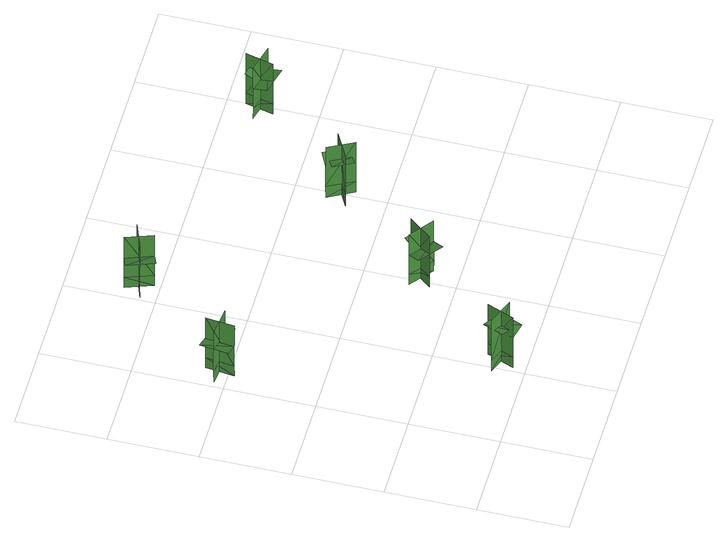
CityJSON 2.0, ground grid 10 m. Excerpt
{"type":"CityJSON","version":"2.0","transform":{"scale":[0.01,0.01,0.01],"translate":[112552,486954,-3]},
"CityObjects":{
"tree1":{"type":"SolitaryVegetationObject","geometry":[{"type":"MultiSurface","lod":"1","boundaries":[[[0,1,2]],[[0,2,3]],[[4,5,6]],[[4,6,7]],[[8,9,5]],[[8,5,4]],[[10,11,1]],[[10,1,0]],[[12,13,14]],[[12,14,15]],[[16,17,18]],[[16,18,19]]]}]},
"tree2":{"type":"SolitaryVegetationObject","geometry":[{"type":"MultiSurface","lod":"1","boundaries":[[[20,21,22]],[[20,22,23]],[[24,25,26]],[[24,26,27]],[[28,29,25]],[[28,25,24]],[[30,31,21]],[[30,21,20]],[[32,33,34]],[[32,34,35]],[[36,37,38]],[[36,38,39]]]}]},
"tree3":{"type":"SolitaryVegetationObject","geometry":[{"type":"MultiSurface","lod":"1","boundaries":[[[40,41,42]],[[40,42,43]],[[44,45,46]],[[44,46,47]],[[48,49,45]],[[48,45,44]],[[50,51,41]],[[50,41,40]],[[52,53,54]],[[52,54,55]],[[56,57,58]],[[56,58,59]]]}]},
"tree4":{"type":"SolitaryVegetationObject","geometry":[{"type":"MultiSurface","lod":"1","boundaries":[[[60,61,62]],[[60,62,63]],[[64,65,66]],[[64,66,67]],[[68,69,65]],[[68,65,64]],[[70,71,61]],[[70,61,60]],[[72,73,74]],[[72,74,75]],[[76,77,78]],[[76,78,79]]]}]},
"tree5":{"type":"SolitaryVegetationObject","geometry":[{"type":"MultiSurface","lod":"1","boundaries":[[[80,81,82]],[[80,82,83]],[[84,85,86]],[[84,86,87]],[[88,89,85]],[[88,85,84]],[[90,91,81]],[[90,81,80]],[[92,93,94]],[[92,94,95]],[[96,97,98]],[[96,98,99]]]}]},
"tree6":{"type":"SolitaryVegetationObject","geometry":[{"type":"MultiSurface","lod":"1","boundaries":[[[100,101,102]],[[100,102,103]],[[104,105,106]],[[104,106,107]],[[108,109,105]],[[108,105,104]],[[110,111,101]],[[110,101,100]],[[112,113,114]],[[112,114,115]],[[116,117,118]],[[116,118,119]]]}]}
},
"vertices":[
[194,2938,202],[233,3259,202],[238,3259,810],[199,2938,810],[387,3088,203],[66,3127,203],[65,3124,810],[387,3085,810],[387,3085,42],[65,3124,42],[199,2938,42],[238,3259,42],[197,2938,499],[236,3259,499],[72,3279,558],[33,2958,558],[231,3215,595],[203,2974,595],[325,2960,628],[353,3201,628],
[1134,435,246],[1013,134,246],[1009,136,854],[1129,437,854],[909,340,247],[1209,219,247],[1210,222,854],[910,342,854],[910,342,85],[1210,222,85],[1129,437,85],[1009,136,85],[1131,436,543],[1010,135,543],[1164,74,601],[1284,374,601],[1027,177,638],[1116,403,638],[1001,448,672],[913,222,672],
[2158,1289,216],[1904,1490,216],[1907,1494,824],[2161,1293,824],[2131,1532,217],[1930,1278,217],[1932,1276,824],[2133,1530,824],[2133,1530,55],[1932,1276,55],[2161,1293,55],[1907,1494,55],[2160,1291,513],[1906,1492,513],[1804,1363,572],[2057,1162,572],[1941,1465,609],[2132,1316,609],[2208,1412,642],[2017,1561,642],
[1248,4071,188],[1138,4375,188],[1143,4377,796],[1253,4073,796],[1353,4292,189],[1049,4182,189],[1050,4179,796],[1354,4290,796],[1354,4290,27],[1050,4179,27],[1253,4073,27],[1143,4377,27],[1251,4072,485],[1141,4377,485],[986,4320,543],[1096,4016,543],[1156,4335,580],[1241,4107,580],[1356,4150,614],[1271,4377,614],
[2906,2652,207],[3057,2366,207],[3052,2363,815],[2901,2649,815],[2833,2418,208],[3119,2570,208],[3117,2572,815],[2831,2421,815],[2831,2421,46],[3117,2572,46],[2901,2649,46],[3053,2363,46],[2903,2650,504],[3054,2364,504],[3200,2441,563],[3049,2728,563],[3033,2403,600],[2918,2617,600],[2810,2559,633],[2925,2345,633],
[4097,3583,221],[3783,3660,221],[3784,3666,830],[4098,3588,830],[3972,3793,222],[3894,3479,222],[3896,3478,830],[3974,3792,830],[3974,3792,61],[3896,3478,61],[4098,3588,61],[3784,3666,61],[4098,3586,518],[3784,3664,518],[3744,3503,577],[4058,3426,577],[3827,3653,614],[4063,3597,614],[4091,3716,647],[3855,3772,647]
]}
